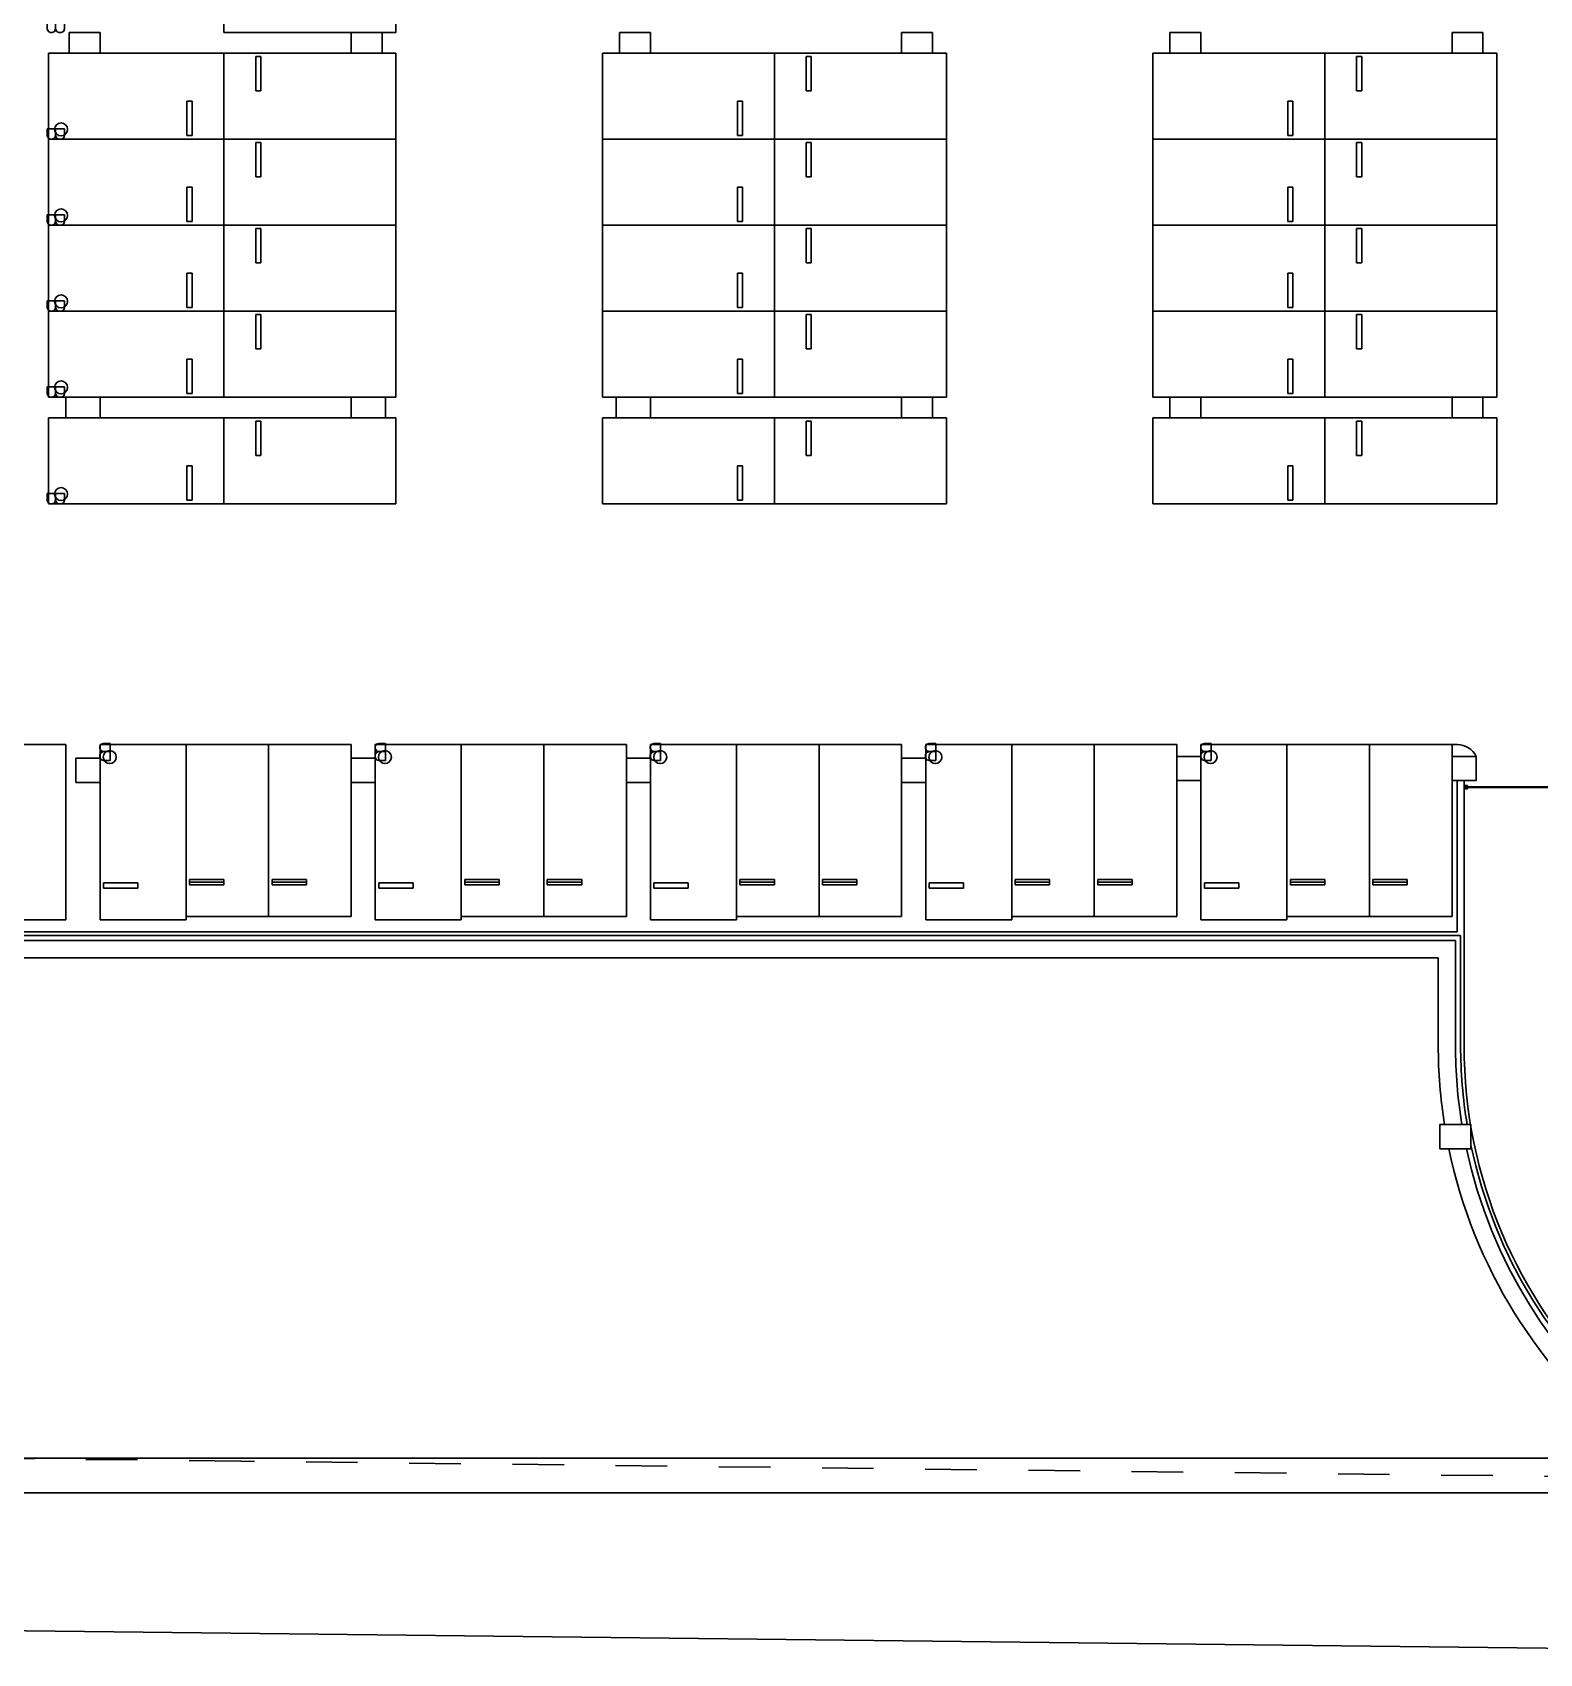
# Model space of a CAD drawing. Header units: millimetres. Extents: x -7575 to 416376, y 91125 to 341855.
# Drawn here: x 146593 to 190405, y 145198 to 192325 of the extents above; entities that cross this region are included whole.
import ezdxf

# ---------------------------------------------------------------- set-up
doc = ezdxf.new("R2010")
doc.units = ezdxf.units.MM
doc.header["$LTSCALE"] = 600
doc.header["$MEASUREMENT"] = 0
doc.linetypes.add('HIDDEN', pattern=[2, 1, -1])
doc.layers.add('e-plan', color=9, linetype='CONTINUOUS')
doc.styles.add('kiahn', font='romans.shx', dxfattribs={"bigfont": 'cadhs.shx'})

msp = doc.modelspace()

# ---------------------------------------------------------------- linework, layer by layer
at = {"layer": 'e-plan'}
for p, q in [((152160.1, 192324.9), (152160.1, 194824.9)), ((157160.1, 194824.9), (157160.1, 192324.9)), ((157160.1, 192324.9), (152160.1, 192324.9)), ((147060.1, 189224.9), (147060.1, 191724.9)), ((147060.1, 191724.9), (152160.1, 191724.9)), ((152160.1, 191724.9), (152160.1, 189224.9)), ((152160.1, 189224.8), (152160.1, 191724.8)), ((152160.1, 191724.8), (157160.1, 191724.8)), ((153085.1, 191624.8), (153235.1, 191624.8)), ((153085.1, 190624.8), (153085.1, 191624.8)), ((153235.1, 191624.8), (153235.1, 190624.8)), ((157160.1, 191724.8), (157160.1, 189224.8)), ((163160.1, 189224.9), (163160.1, 191724.9)), ((163160.1, 191724.9), (168160.1, 191724.9)), ((168160.1, 191724.9), (168160.1, 189224.9)), ((168160.1, 189224.9), (168160.1, 191724.9)), ((168160.1, 191724.9), (173160.1, 191724.9)), ((169085.1, 191624.9), (169235.1, 191624.9)), ((169085.1, 190624.9), (169085.1, 191624.9)), ((169235.1, 191624.9), (169235.1, 190624.9)), ((173160.1, 191724.9), (173160.1, 189224.9)), ((179160.1, 189224.9), (179160.1, 191724.9)), ((179160.1, 191724.9), (184160.1, 191724.9)), ((184160.1, 191724.9), (184160.1, 189224.9)), ((184160.1, 189224.9), (184160.1, 191724.9)), ((184160.1, 191724.9), (189160.1, 191724.9)), ((185085.1, 191624.9), (185235.1, 191624.9)), ((185085.1, 190624.9), (185085.1, 191624.9)), ((185235.1, 191624.9), (185235.1, 190624.9)), ((189160.1, 191724.9), (189160.1, 189224.9)), ((153235.1, 190624.8), (153085.1, 190624.8)), ((169235.1, 190624.9), (169085.1, 190624.9)), ((185235.1, 190624.9), (185085.1, 190624.9)), ((151085.1, 189324.9), (151085.1, 190324.9)), ((151085.1, 190324.9), (151235.1, 190324.9)), ((151235.1, 190324.9), (151235.1, 189324.9)), ((167085.1, 189324.9), (167085.1, 190324.9)), ((167085.1, 190324.9), (167235.1, 190324.9)), ((167235.1, 190324.9), (167235.1, 189324.9)), ((183085.1, 189324.9), (183085.1, 190324.9)), ((183085.1, 190324.9), (183235.1, 190324.9)), ((183235.1, 190324.9), (183235.1, 189324.9)), ((152160.1, 189224.9), (147060.1, 189224.9)), ((147060.1, 186724.9), (147060.1, 189224.9)), ((147060.1, 189224.9), (152160.1, 189224.9)), ((151235.1, 189324.9), (151085.1, 189324.9)), ((152160.1, 189224.9), (152160.1, 186724.9)), ((157160.1, 189224.8), (152160.1, 189224.8)), ((152160.1, 186724.8), (152160.1, 189224.8)), ((152160.1, 189224.8), (157160.1, 189224.8)), ((153085.1, 189124.8), (153235.1, 189124.8)), ((153085.1, 188124.8), (153085.1, 189124.8)), ((153235.1, 189124.8), (153235.1, 188124.8)), ((157160.1, 189224.8), (157160.1, 186724.8)), ((163160.1, 186724.9), (163160.1, 189224.9)), ((163160.1, 189224.9), (168160.1, 189224.9)), ((168160.1, 189224.9), (163160.1, 189224.9)), ((167235.1, 189324.9), (167085.1, 189324.9)), ((168160.1, 189224.9), (168160.1, 186724.9)), ((173160.1, 189224.9), (168160.1, 189224.9)), ((168160.1, 186724.9), (168160.1, 189224.9)), ((168160.1, 189224.9), (173160.1, 189224.9)), ((169085.1, 189124.9), (169235.1, 189124.9)), ((169085.1, 188124.9), (169085.1, 189124.9)), ((169235.1, 189124.9), (169235.1, 188124.9)), ((173160.1, 189224.9), (173160.1, 186724.9)), ((179160.1, 186724.9), (179160.1, 189224.9)), ((179160.1, 189224.9), (184160.1, 189224.9)), ((184160.1, 189224.9), (179160.1, 189224.9)), ((183235.1, 189324.9), (183085.1, 189324.9)), ((184160.1, 189224.9), (184160.1, 186724.9)), ((189160.1, 189224.9), (184160.1, 189224.9)), ((184160.1, 186724.9), (184160.1, 189224.9)), ((184160.1, 189224.9), (189160.1, 189224.9)), ((185085.1, 189124.9), (185235.1, 189124.9)), ((185085.1, 188124.9), (185085.1, 189124.9)), ((185235.1, 189124.9), (185235.1, 188124.9)), ((189160.1, 189224.9), (189160.1, 186724.9)), ((153235.1, 188124.8), (153085.1, 188124.8)), ((169235.1, 188124.9), (169085.1, 188124.9)), ((185235.1, 188124.9), (185085.1, 188124.9)), ((151085.1, 186824.9), (151085.1, 187824.9)), ((151085.1, 187824.9), (151235.1, 187824.9)), ((151235.1, 187824.9), (151235.1, 186824.9)), ((167085.1, 186824.9), (167085.1, 187824.9)), ((167085.1, 187824.9), (167235.1, 187824.9)), ((167235.1, 187824.9), (167235.1, 186824.9)), ((183085.1, 186824.9), (183085.1, 187824.9)), ((183085.1, 187824.9), (183235.1, 187824.9)), ((183235.1, 187824.9), (183235.1, 186824.9)), ((152160.1, 186724.9), (147060.1, 186724.9)), ((147060.1, 184224.9), (147060.1, 186724.9)), ((147060.1, 186724.9), (152160.1, 186724.9)), ((151235.1, 186824.9), (151085.1, 186824.9)), ((152160.1, 186724.9), (152160.1, 184224.9)), ((157160.1, 186724.8), (152160.1, 186724.8)), ((152160.1, 184224.8), (152160.1, 186724.8)), ((152160.1, 186724.8), (157160.1, 186724.8)), ((153085.1, 186624.8), (153235.1, 186624.8)), ((153085.1, 185624.8), (153085.1, 186624.8)), ((153235.1, 186624.8), (153235.1, 185624.8)), ((157160.1, 186724.8), (157160.1, 184224.8)), ((163160.1, 184224.9), (163160.1, 186724.9)), ((163160.1, 186724.9), (168160.1, 186724.9)), ((168160.1, 186724.9), (163160.1, 186724.9)), ((167235.1, 186824.9), (167085.1, 186824.9)), ((168160.1, 186724.9), (168160.1, 184224.9)), ((173160.1, 186724.9), (168160.1, 186724.9)), ((168160.1, 184224.9), (168160.1, 186724.9)), ((168160.1, 186724.9), (173160.1, 186724.9)), ((169085.1, 186624.9), (169235.1, 186624.9)), ((169085.1, 185624.9), (169085.1, 186624.9)), ((169235.1, 186624.9), (169235.1, 185624.9)), ((173160.1, 186724.9), (173160.1, 184224.9)), ((179160.1, 184224.9), (179160.1, 186724.9)), ((179160.1, 186724.9), (184160.1, 186724.9)), ((184160.1, 186724.9), (179160.1, 186724.9)), ((183235.1, 186824.9), (183085.1, 186824.9)), ((184160.1, 186724.9), (184160.1, 184224.9)), ((189160.1, 186724.9), (184160.1, 186724.9)), ((184160.1, 184224.9), (184160.1, 186724.9)), ((184160.1, 186724.9), (189160.1, 186724.9)), ((185085.1, 186624.9), (185235.1, 186624.9)), ((185085.1, 185624.9), (185085.1, 186624.9)), ((185235.1, 186624.9), (185235.1, 185624.9)), ((189160.1, 186724.9), (189160.1, 184224.9)), ((151085.1, 184324.9), (151085.1, 185324.9)), ((151085.1, 185324.9), (151235.1, 185324.9)), ((151235.1, 185324.9), (151235.1, 184324.9)), ((153235.1, 185624.8), (153085.1, 185624.8)), ((167085.1, 184324.9), (167085.1, 185324.9)), ((167085.1, 185324.9), (167235.1, 185324.9)), ((167235.1, 185324.9), (167235.1, 184324.9)), ((169235.1, 185624.9), (169085.1, 185624.9)), ((183085.1, 184324.9), (183085.1, 185324.9)), ((183085.1, 185324.9), (183235.1, 185324.9)), ((183235.1, 185324.9), (183235.1, 184324.9)), ((185235.1, 185624.9), (185085.1, 185624.9)), ((151235.1, 184324.9), (151085.1, 184324.9)), ((167235.1, 184324.9), (167085.1, 184324.9)), ((183235.1, 184324.9), (183085.1, 184324.9)), ((152160.1, 184224.9), (147060.1, 184224.9)), ((147060.1, 181724.9), (147060.1, 184224.9)), ((147060.1, 184224.9), (152160.1, 184224.9)), ((152160.1, 184224.9), (152160.1, 181724.9)), ((157160.1, 184224.8), (152160.1, 184224.8)), ((152160.1, 181724.8), (152160.1, 184224.8)), ((152160.1, 184224.8), (157160.1, 184224.8)), ((153085.1, 184124.8), (153235.1, 184124.8)), ((153085.1, 183124.8), (153085.1, 184124.8)), ((153235.1, 184124.8), (153235.1, 183124.8)), ((157160.1, 184224.8), (157160.1, 181724.8)), ((163160.1, 181724.9), (163160.1, 184224.9)), ((163160.1, 184224.9), (168160.1, 184224.9)), ((168160.1, 184224.9), (163160.1, 184224.9)), ((168160.1, 184224.9), (168160.1, 181724.9)), ((173160.1, 184224.9), (168160.1, 184224.9)), ((168160.1, 181724.9), (168160.1, 184224.9)), ((168160.1, 184224.9), (173160.1, 184224.9)), ((169085.1, 184124.9), (169235.1, 184124.9)), ((169085.1, 183124.9), (169085.1, 184124.9)), ((169235.1, 184124.9), (169235.1, 183124.9)), ((173160.1, 184224.9), (173160.1, 181724.9)), ((179160.1, 181724.9), (179160.1, 184224.9)), ((179160.1, 184224.9), (184160.1, 184224.9)), ((184160.1, 184224.9), (179160.1, 184224.9)), ((184160.1, 184224.9), (184160.1, 181724.9)), ((189160.1, 184224.9), (184160.1, 184224.9)), ((184160.1, 181724.9), (184160.1, 184224.9)), ((184160.1, 184224.9), (189160.1, 184224.9)), ((185085.1, 184124.9), (185235.1, 184124.9)), ((185085.1, 183124.9), (185085.1, 184124.9)), ((185235.1, 184124.9), (185235.1, 183124.9)), ((189160.1, 184224.9), (189160.1, 181724.9)), ((153235.1, 183124.8), (153085.1, 183124.8)), ((169235.1, 183124.9), (169085.1, 183124.9)), ((185235.1, 183124.9), (185085.1, 183124.9)), ((151085.1, 181824.9), (151085.1, 182824.9)), ((151085.1, 182824.9), (151235.1, 182824.9)), ((151235.1, 182824.9), (151235.1, 181824.9)), ((167085.1, 181824.9), (167085.1, 182824.9)), ((167085.1, 182824.9), (167235.1, 182824.9)), ((167235.1, 182824.9), (167235.1, 181824.9)), ((183085.1, 181824.9), (183085.1, 182824.9)), ((183085.1, 182824.9), (183235.1, 182824.9)), ((183235.1, 182824.9), (183235.1, 181824.9)), ((152160.1, 181724.9), (147060.1, 181724.9)), ((151235.1, 181824.9), (151085.1, 181824.9)), ((157160.1, 181724.8), (152160.1, 181724.8)), ((168160.1, 181724.9), (163160.1, 181724.9)), ((167235.1, 181824.9), (167085.1, 181824.9)), ((173160.1, 181724.9), (168160.1, 181724.9)), ((184160.1, 181724.9), (179160.1, 181724.9)), ((183235.1, 181824.9), (183085.1, 181824.9)), ((189160.1, 181724.9), (184160.1, 181724.9)), ((147060.1, 178624.9), (147060.1, 181124.9)), ((147060.1, 181124.9), (152160.1, 181124.9)), ((152160.1, 181124.9), (152160.1, 178624.9)), ((152160.1, 178624.8), (152160.1, 181124.8)), ((152160.1, 181124.8), (157160.1, 181124.8)), ((153085.1, 181024.8), (153235.1, 181024.8)), ((153085.1, 180024.8), (153085.1, 181024.8)), ((153235.1, 181024.8), (153235.1, 180024.8)), ((157160.1, 181124.8), (157160.1, 178624.8)), ((163160.1, 178624.9), (163160.1, 181124.9)), ((163160.1, 181124.9), (168160.1, 181124.9)), ((168160.1, 181124.9), (168160.1, 178624.9)), ((168160.1, 178624.9), (168160.1, 181124.9)), ((168160.1, 181124.9), (173160.1, 181124.9)), ((169085.1, 181024.9), (169235.1, 181024.9)), ((169085.1, 180024.9), (169085.1, 181024.9)), ((169235.1, 181024.9), (169235.1, 180024.9)), ((173160.1, 181124.9), (173160.1, 178624.9)), ((179160.1, 178624.9), (179160.1, 181124.9)), ((179160.1, 181124.9), (184160.1, 181124.9)), ((184160.1, 181124.9), (184160.1, 178624.9)), ((184160.1, 178624.9), (184160.1, 181124.9)), ((184160.1, 181124.9), (189160.1, 181124.9)), ((185085.1, 181024.9), (185235.1, 181024.9)), ((185085.1, 180024.9), (185085.1, 181024.9)), ((185235.1, 181024.9), (185235.1, 180024.9)), ((189160.1, 181124.9), (189160.1, 178624.9)), ((151085.1, 178724.9), (151085.1, 179724.9)), ((151085.1, 179724.9), (151235.1, 179724.9)), ((151235.1, 179724.9), (151235.1, 178724.9)), ((153235.1, 180024.8), (153085.1, 180024.8)), ((167085.1, 178724.9), (167085.1, 179724.9)), ((167085.1, 179724.9), (167235.1, 179724.9)), ((167235.1, 179724.9), (167235.1, 178724.9)), ((169235.1, 180024.9), (169085.1, 180024.9)), ((183085.1, 178724.9), (183085.1, 179724.9)), ((183085.1, 179724.9), (183235.1, 179724.9)), ((183235.1, 179724.9), (183235.1, 178724.9)), ((185235.1, 180024.9), (185085.1, 180024.9)), ((152160.1, 178624.9), (147060.1, 178624.9)), ((151235.1, 178724.9), (151085.1, 178724.9)), ((157160.1, 178624.8), (152160.1, 178624.8)), ((168160.1, 178624.9), (163160.1, 178624.9)), ((167235.1, 178724.9), (167085.1, 178724.9)), ((173160.1, 178624.9), (168160.1, 178624.9)), ((184160.1, 178624.9), (179160.1, 178624.9)), ((183235.1, 178724.9), (183085.1, 178724.9)), ((189160.1, 178624.9), (184160.1, 178624.9)), ((145060, 171624.9), (147560, 171624.9)), ((147560, 171624.9), (147560, 166524.9)), ((148560, 166524.9), (148560, 171624.9)), ((148560, 171624.9), (151060, 171624.9)), ((151060, 171624.9), (151060, 166524.9)), ((151060, 166624.9), (151060, 171624.9)), ((151060, 171624.9), (153460, 171624.9)), ((153460, 166624.9), (153460, 171624.9)), ((153460, 171624.9), (155860, 171624.9)), ((153460, 171624.9), (153460, 166624.9)), ((155860, 171624.9), (155860, 166624.9)), ((156560, 166524.9), (156560, 171624.9)), ((156560, 171624.9), (159060, 171624.9)), ((159060, 171624.9), (159060, 166524.9)), ((159060, 166624.9), (159060, 171624.9)), ((159060, 171624.9), (161460, 171624.9)), ((161460, 166624.9), (161460, 171624.9)), ((161460, 171624.9), (163860, 171624.9)), ((161460, 171624.9), (161460, 166624.9)), ((163860, 171624.9), (163860, 166624.9)), ((164560, 166524.9), (164560, 171624.9)), ((164560, 171624.9), (167060, 171624.9)), ((167060, 171624.9), (167060, 166524.9)), ((167060, 166624.9), (167060, 171624.9)), ((167060, 171624.9), (169460, 171624.9)), ((169460, 166624.9), (169460, 171624.9)), ((169460, 171624.9), (171860, 171624.9)), ((169460, 171624.9), (169460, 166624.9)), ((171860, 171624.9), (171860, 166624.9)), ((172560, 166524.9), (172560, 171624.9)), ((172560, 171624.9), (175060, 171624.9)), ((175060, 171624.9), (175060, 166524.9)), ((175060, 166624.9), (175060, 171624.9)), ((175060, 171624.9), (177460, 171624.9)), ((177460, 166624.9), (177460, 171624.9)), ((177460, 171624.9), (179860, 171624.9)), ((177460, 171624.9), (177460, 166624.9)), ((179860, 171624.9), (179860, 166624.9)), ((180560, 166524.9), (180560, 171624.9)), ((180560, 171624.9), (183060, 171624.9)), ((183060, 171624.9), (183060, 166524.9)), ((183060, 166624.9), (183060, 171624.9)), ((183060, 171624.9), (185460, 171624.9)), ((185460, 166624.9), (185460, 171624.9)), ((185460, 171624.9), (187860, 171624.9)), ((185460, 171624.9), (185460, 166624.9)), ((187860, 171624.9), (188014.6, 171624.9)), ((187860, 171624.9), (187860, 166624.9)), ((188010.1, 166174.9), (188010.1, 170574.9)), ((188210.1, 165924.9), (188210.1, 170574.9)), ((188310.1, 170434.9), (188210.1, 170434.9)), ((188210.1, 170434.9), (188210.1, 170334.9)), ((188210.1, 170334.9), (188310.1, 170334.9)), ((188260.1, 170369.9), (188260.1, 170399.9)), ((188260.1, 170399.9), (188310.1, 170399.9)), ((196160, 170394.9), (188260.1, 170394.9)), ((196160, 170374.9), (188260.1, 170374.9)), ((188310.1, 170369.9), (188260.1, 170369.9)), ((188310.1, 170399.9), (188310.1, 170434.9)), ((188310.1, 170334.9), (188310.1, 170369.9)), ((148660, 167449.9), (148660, 167599.9)), ((148660, 167599.9), (149660, 167599.9)), ((149660, 167449.9), (148660, 167449.9)), ((149660, 167599.9), (149660, 167449.9)), ((151160, 167549.9), (151160, 167699.9)), ((151160, 167699.9), (152160, 167699.9)), ((152160, 167624.9), (151160, 167624.9)), ((152160, 167549.9), (151160, 167549.9)), ((152160, 167699.9), (152160, 167549.9)), ((153560, 167549.9), (153560, 167699.9)), ((153560, 167699.9), (154560, 167699.9)), ((154560, 167624.9), (153560, 167624.9)), ((154560, 167549.9), (153560, 167549.9)), ((154560, 167699.9), (154560, 167549.9)), ((156660, 167449.9), (156660, 167599.9)), ((156660, 167599.9), (157660, 167599.9)), ((157660, 167449.9), (156660, 167449.9)), ((157660, 167599.9), (157660, 167449.9)), ((159160, 167549.9), (159160, 167699.9)), ((159160, 167699.9), (160160, 167699.9)), ((160160, 167624.9), (159160, 167624.9)), ((160160, 167549.9), (159160, 167549.9)), ((160160, 167699.9), (160160, 167549.9)), ((161560, 167549.9), (161560, 167699.9)), ((161560, 167699.9), (162560, 167699.9)), ((162560, 167624.9), (161560, 167624.9)), ((162560, 167549.9), (161560, 167549.9)), ((162560, 167699.9), (162560, 167549.9)), ((164660, 167449.9), (164660, 167599.9)), ((164660, 167599.9), (165660, 167599.9)), ((165660, 167449.9), (164660, 167449.9)), ((165660, 167599.9), (165660, 167449.9)), ((167160, 167549.9), (167160, 167699.9)), ((167160, 167699.9), (168160, 167699.9)), ((168160, 167624.9), (167160, 167624.9)), ((168160, 167549.9), (167160, 167549.9)), ((168160, 167699.9), (168160, 167549.9)), ((169560, 167549.9), (169560, 167699.9)), ((169560, 167699.9), (170560, 167699.9)), ((170560, 167624.9), (169560, 167624.9)), ((170560, 167549.9), (169560, 167549.9)), ((170560, 167699.9), (170560, 167549.9)), ((172660, 167449.9), (172660, 167599.9)), ((172660, 167599.9), (173660, 167599.9)), ((173660, 167449.9), (172660, 167449.9)), ((173660, 167599.9), (173660, 167449.9)), ((175160, 167549.9), (175160, 167699.9)), ((175160, 167699.9), (176160, 167699.9)), ((176160, 167624.9), (175160, 167624.9)), ((176160, 167549.9), (175160, 167549.9)), ((176160, 167699.9), (176160, 167549.9)), ((177560, 167549.9), (177560, 167699.9)), ((177560, 167699.9), (178560, 167699.9)), ((178560, 167624.9), (177560, 167624.9)), ((178560, 167549.9), (177560, 167549.9)), ((178560, 167699.9), (178560, 167549.9)), ((180660, 167449.9), (180660, 167599.9)), ((180660, 167599.9), (181660, 167599.9)), ((181660, 167449.9), (180660, 167449.9)), ((181660, 167599.9), (181660, 167449.9)), ((183160, 167549.9), (183160, 167699.9)), ((183160, 167699.9), (184160, 167699.9)), ((184160, 167624.9), (183160, 167624.9)), ((184160, 167549.9), (183160, 167549.9)), ((184160, 167699.9), (184160, 167549.9)), ((185560, 167549.9), (185560, 167699.9)), ((185560, 167699.9), (186560, 167699.9)), ((186560, 167624.9), (185560, 167624.9)), ((186560, 167549.9), (185560, 167549.9)), ((186560, 167699.9), (186560, 167549.9)), ((147560, 166524.9), (145060, 166524.9)), ((151060, 166524.9), (148560, 166524.9)), ((153460, 166624.9), (151060, 166624.9)), ((155860, 166624.9), (153460, 166624.9)), ((159060, 166524.9), (156560, 166524.9)), ((161460, 166624.9), (159060, 166624.9)), ((163860, 166624.9), (161460, 166624.9)), ((167060, 166524.9), (164560, 166524.9)), ((169460, 166624.9), (167060, 166624.9)), ((171860, 166624.9), (169460, 166624.9)), ((175060, 166524.9), (172560, 166524.9)), ((177460, 166624.9), (175060, 166624.9)), ((179860, 166624.9), (177460, 166624.9)), ((183060, 166524.9), (180560, 166524.9)), ((185460, 166624.9), (183060, 166624.9)), ((187860, 166624.9), (185460, 166624.9)), ((187960.1, 165924.9), (116708.4, 165924.9)), ((188010.1, 166174.9), (124110, 166174.9)), ((188110.1, 166074.9), (124110, 166074.9)), ((187960.1, 165924.9), (187960.1, 162871.2)), ((188110.1, 166074.9), (188110.1, 162871.2)), ((188210.1, 166174.9), (188210.1, 162871.2)), ((187460.1, 165424.9), (116647, 165424.9)), ((187460.1, 165424.9), (187460.1, 162871.2)), ((101195.9, 146384.4), (203986.6, 145197.9))]:
    msp.add_line(p, q, dxfattribs=at)
at = {"layer": 'e-plan', "ltscale": 0.5}
for p, q in [((147660, 191724.9), (147660, 192324.9)), ((147660, 192324.9), (148560, 192324.9)), ((148560, 192324.9), (148560, 191724.9)), ((155860, 191724.9), (155860, 192324.9)), ((155860, 192324.9), (156760, 192324.9)), ((156760, 192324.9), (156760, 191724.9)), ((163660, 191724.9), (163660, 192324.9)), ((163660, 192324.9), (164560, 192324.9)), ((164560, 192324.9), (164560, 191724.9)), ((171860, 191724.9), (171860, 192324.9)), ((171860, 192324.9), (172760, 192324.9)), ((172760, 192324.9), (172760, 191724.9)), ((179660, 191724.9), (179660, 192324.9)), ((179660, 192324.9), (180560, 192324.9)), ((180560, 192324.9), (180560, 191724.9)), ((187860, 191724.9), (187860, 192324.9)), ((187860, 192324.9), (188760, 192324.9)), ((188760, 192324.9), (188760, 191724.9)), ((148560, 191724.9), (147660, 191724.9)), ((156760, 191724.9), (155860, 191724.9)), ((164560, 191724.9), (163660, 191724.9)), ((172760, 191724.9), (171860, 191724.9)), ((180560, 191724.9), (179660, 191724.9)), ((188760, 191724.9), (187860, 191724.9)), ((147560, 181124.9), (147560, 181724.9)), ((147560, 181724.9), (148560, 181724.9)), ((148560, 181724.9), (148560, 181124.9)), ((155860, 181124.9), (155860, 181724.9)), ((155860, 181724.9), (156860, 181724.9)), ((156860, 181724.9), (156860, 181124.9)), ((163560, 181124.9), (163560, 181724.9)), ((163560, 181724.9), (164560, 181724.9)), ((164560, 181724.9), (164560, 181124.9)), ((171860, 181124.9), (171860, 181724.9)), ((171860, 181724.9), (172760, 181724.9)), ((172760, 181724.9), (172760, 181124.9)), ((179660, 181124.9), (179660, 181724.9)), ((179660, 181724.9), (180560, 181724.9)), ((180560, 181724.9), (180560, 181124.9)), ((187860, 181124.9), (187860, 181724.9)), ((187860, 181724.9), (188760, 181724.9)), ((188760, 181724.9), (188760, 181124.9)), ((148560, 181124.9), (147560, 181124.9)), ((156860, 181124.9), (155860, 181124.9)), ((164560, 181124.9), (163560, 181124.9)), ((172760, 181124.9), (171860, 181124.9)), ((180560, 181124.9), (179660, 181124.9)), ((188760, 181124.9), (187860, 181124.9)), ((193810, 150874.9), (77010, 150874.9)), ((192810, 149874.9), (76010, 149874.9))]:
    msp.add_line(p, q, dxfattribs=at)
at = {"layer": 'e-plan', "linetype": 'HIDDEN', "ltscale": 2.5}
for p, q in [((152648.9, 150790.8), (101257.3, 151384)), ((204044.3, 150197.6), (152648.9, 150790.8))]:
    msp.add_line(p, q, dxfattribs=at)
at = {"layer": 'e-plan'}
for points in [[(148560, 171224.9), (147860, 171224.9), (147860, 170524.9), (148560, 170524.9), (148560, 171224.9)], [(156560, 171224.9), (155860, 171224.9), (155860, 170524.9), (156560, 170524.9), (156560, 171224.9)], [(164560, 171224.9), (163860, 171224.9), (163860, 170524.9), (164560, 170524.9), (164560, 171224.9)], [(172560, 171224.9), (171860, 171224.9), (171860, 170524.9), (172560, 170524.9), (172560, 171224.9)], [(180560, 171274.9), (179860, 171274.9), (179860, 170574.9), (180560, 170574.9), (180560, 171274.9)], [(188560, 171274.9), (187860, 171274.9), (187860, 170574.9), (188560, 170574.9), (188560, 171274.9)], [(188410, 160574.9), (187510, 160574.9), (187510, 159874.9), (188410, 159874.9), (188410, 160574.9)]]:
    msp.add_lwpolyline(points, dxfattribs=at)
for centre in [(147425.3, 189506.4), (147425.3, 187006.4), (147425.3, 184506.4), (147425.3, 182006.4), (147425.3, 178906.4), (148841.6, 171259.6), (156841.6, 171259.6), (164841.6, 171259.6), (172841.6, 171259.6), (180841.6, 171259.6)]:
    msp.add_circle(centre, 189.2, dxfattribs=at)
for centre, radius, start, end in [((188014.6, 171024.9), 600, 24.62247, 90), ((202210.1, 162874.9), 14750, 180, 188.9709), ((202210.1, 162874.9), 14250, 180, 189.28844), ((202210.1, 162874.9), 14100, 180, 189.38811), ((202210.1, 162874.9), 14000, 180, 270), ((202210.1, 162874.9), 14750, 191.73533, 231.92726), ((202210.1, 162874.9), 14250, 192.15327, 270), ((202210.1, 162874.9), 14100, 191.84013, 270)]:
    msp.add_arc(centre, radius, start, end, dxfattribs=at)

# ---------------------------------------------------------------- texts
at = {"layer": 'e-plan', "style": 'kiahn', "text_generation_flag": 4}
for rotation, p in [(270, (147526.7, 192705.5)), (270, (147526.7, 189605.5)), (270, (147526.7, 187105.5)), (270, (147526.7, 184605.5)), (270, (147526.7, 182105.5)), (270, (147526.7, 179005.5)), (180, (148940.7, 171158.2)), (180, (156940.7, 171158.2)), (180, (164940.7, 171158.2)), (180, (172940.7, 171158.2)), (180, (180940.7, 171158.2))]:
    msp.add_text('B', height=500, rotation=rotation, dxfattribs=at).set_placement(p)

doc.saveas('drawing.dxf')
